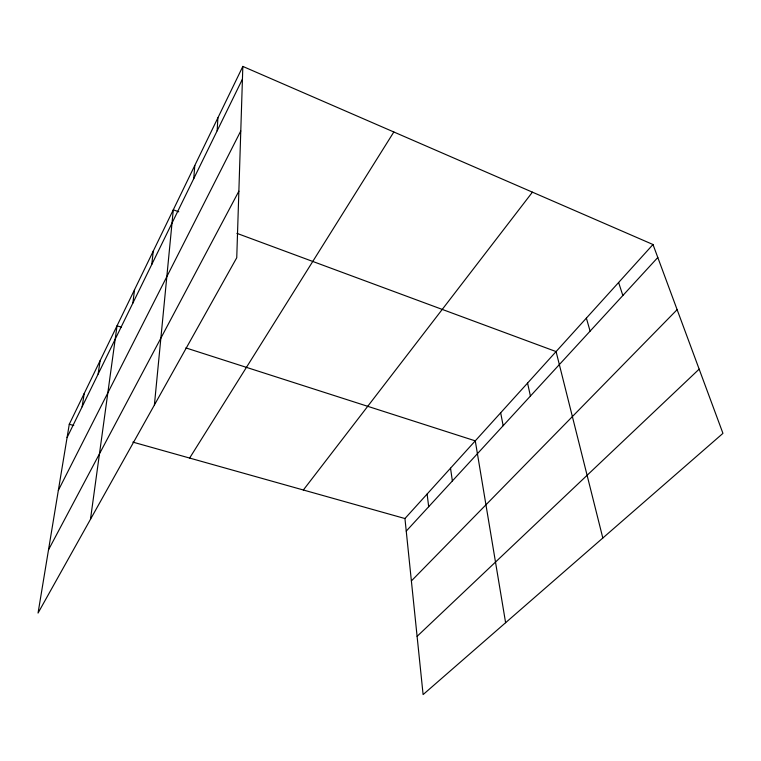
<?xml version="1.0" encoding="UTF-8"?>
<svg xmlns="http://www.w3.org/2000/svg" width="761" height="761" viewBox="0 0 761 761"><rect width="100%" height="100%" fill="white"/><g stroke="black" fill="none" stroke-linecap="round" stroke-linejoin="round"><path stroke-width="1.14" d="M242.835 66.416L236.747 257.732L38.05 613.062L69.28 424.257L242.835 66.416L652.995 244.519L722.95 433.361L423.106 694.584L404.947 518.536L652.995 244.519M217.151 130.806L217.903 117.822M193.751 178.645L194.787 165.479M154.397 404.995L173.299 209.789L178.768 211.815M151.772 264.438L153.275 251.082M132.88 303.059L134.554 289.665M90.483 519.287L117.032 325.803L121.484 327.23M98.131 374.07L100.11 360.704M82.131 406.783L84.224 393.456M67.092 437.518L242.426 79.154M58.34 490.379L240.78 130.949M48.514 549.822L238.859 191.201M189.632 458.065L393.837 131.986M303.354 490.008L532.424 192.162M406.25 531.111L657.808 257.494M411.387 580.928L677.128 309.66M417.104 636.339L699.159 369.142M69.28 424.257L73.75 425.513M132.852 442.112L404.947 518.536M185.865 347.91L475.273 440.857L505.608 622.707M236.918 233.351L556.082 351.582L602.826 538.017M618.617 282.502L622.85 295.515M586.379 318.117L590.098 331.14M527.563 383.078L530.417 396.053M500.671 412.785L503.154 425.713M450.531 468.186L452.367 480.952M427.121 494.041L428.681 506.721"/></g></svg>
